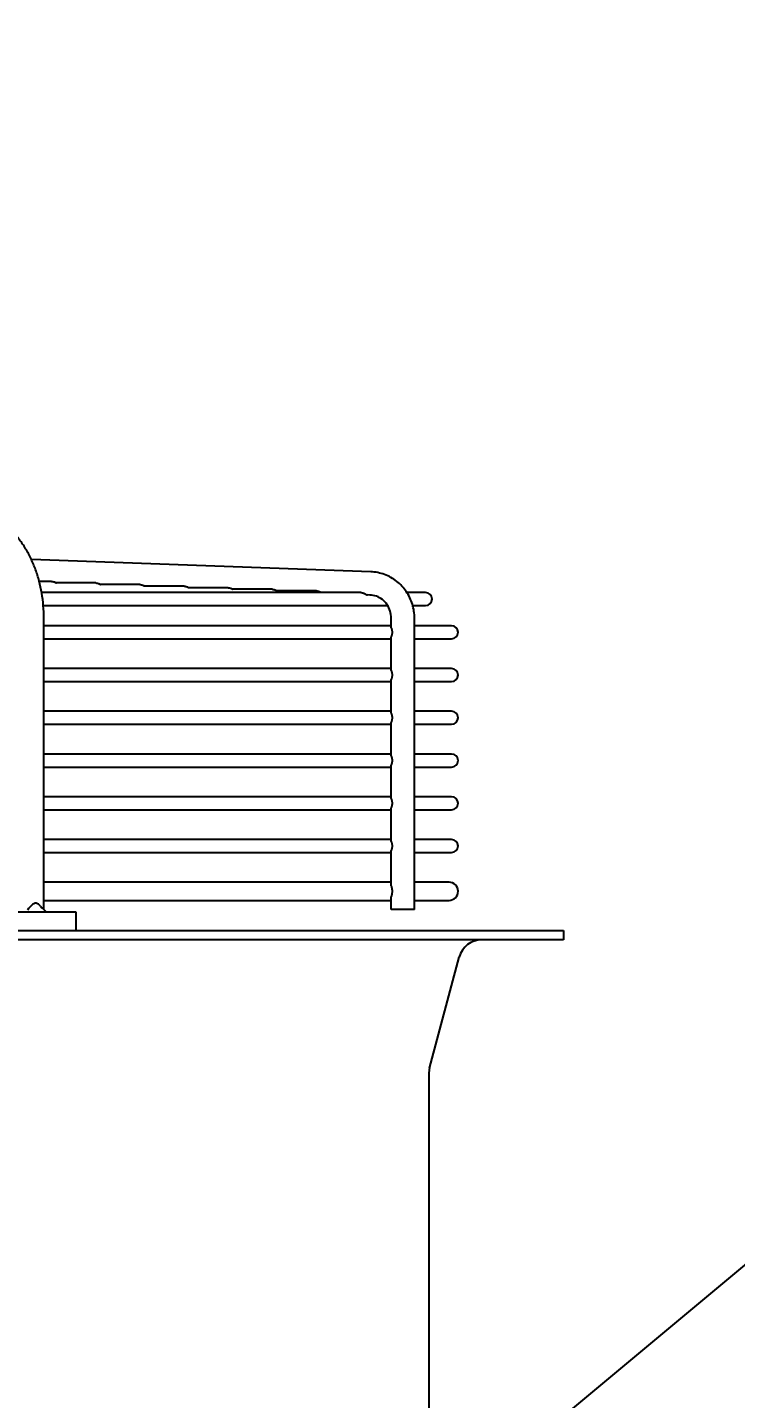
# Model space of a CAD drawing. Header units: millimetres. Extents: x 16200 to 32328, y 18593 to 29476.
# Drawn here: x 16297.88 to 16303.88, y 18980.17 to 18991.79 of the extents above; entities that cross this region are included whole.
import ezdxf

# ---------------------------------------------------------------- set-up
doc = ezdxf.new("R2010")
doc.units = ezdxf.units.MM
doc.header["$LTSCALE"] = 5
doc.layers.add('UNIT', color=6, linetype='Continuous')
doc.layers.add('WS-NO-CONTROL', color=3, linetype='Continuous')
doc.styles.add('SUBMITTAL', font='romans.shx', dxfattribs={"width": 0.75})
doc.dimstyles.new('SUBMITTAL', dxfattribs={"dimtxt": 0.09375, "dimasz": 0.09375, "dimexe": 0.03125, "dimexo": 0.0625, "dimgap": 0.0625, "dimtad": 0, "dimdec": 4, "dimzin": 4, "dimdsep": 46, "dimlunit": 4, "dimtxsty": 'SUBMITTAL', "dimcen": 0.09375, "dimclre": 6, "dimadec": 0, "dimazin": 0, "dimtfac": 1, "dimtdec": 0, "dimtofl": 0, "dimtmove": 0, "dimatfit": 3, "dimfxl": 0, "dimfrac": 2, "dimtolj": 1, "dimtzin": 4, "dimarcsym": 0})

# ---------------------------------------------------------------- blocks, each defined once
blk = doc.blocks.new('*D76')
at = {"layer": 'WS-NO-CONTROL', "color": 6, "lineweight": -2}
for p, q in [((16257.946, 18976.129), (16257.946, 19017.259)), ((16316.097, 18975.861), (16316.097, 19017.259))]:
    blk.add_line(p, q, dxfattribs=at)
at = {"layer": 'WS-NO-CONTROL', "color": 3, "lineweight": -2}
for p, q in [((16257.946, 19014.442), (16253.017, 19014.442)), ((16311.168, 19014.442), (16262.876, 19014.442))]:
    blk.add_line(p, q, dxfattribs=at)
at = {"layer": 'WS-NO-CONTROL', "color": 3}
for points in [[(16262.876, 19015.263), (16262.876, 19013.62), (16257.946, 19014.442)], [(16311.168, 19015.263), (16311.168, 19013.62), (16316.097, 19014.442)]]:
    blk.add_solid(points, dxfattribs=at)
at = {"layer": 'WS-NO-CONTROL', "color": 3, "insert": (16234.268, 19014.442), "char_height": 4.9294, "attachment_point": 5, "style": 'SUBMITTAL'}
blk.add_mtext('\\A1;4\'-10 1/8"', dxfattribs=at)

msp = doc.modelspace()

# ---------------------------------------------------------------- linework, layer by layer
at = {"layer": 'UNIT'}
for p, q in [((16300.7847, 18987.1791), (16297.9095, 18987.283)), ((16298.0797, 18987.0982), (16297.9754, 18987.0982)), ((16298.4539, 18987.0847), (16298.1205, 18987.0847)), ((16298.828, 18987.0712), (16298.4946, 18987.0712)), ((16299.2022, 18987.0577), (16298.8688, 18987.0577)), ((16299.5764, 18987.0442), (16299.243, 18987.0442)), ((16299.9506, 18987.0307), (16299.6172, 18987.0307)), ((16300.699, 18987.0037), (16297.9959, 18987.0037)), ((16300.3248, 18987.0172), (16299.9914, 18987.0172)), ((16300.7776, 18986.9824), (16300.7554, 18986.9832)), ((16301.2492, 18987.0037), (16301.0906, 18987.0037)), ((16298.0102, 18986.8935), (16300.9275, 18986.8935)), ((16298.0148, 18984.3163), (16298.0148, 18986.7856)), ((16300.958, 18986.7058), (16300.958, 18986.7856)), ((16301.1402, 18986.8935), (16301.2492, 18986.8935)), ((16301.1549, 18984.3163), (16301.1549, 18986.7856)), ((16300.958, 18986.7218), (16298.0148, 18986.7218)), ((16301.4696, 18986.7218), (16301.1549, 18986.7218)), ((16298.0148, 18986.6115), (16300.958, 18986.6115)), ((16300.958, 18986.3436), (16300.958, 18986.6275)), ((16301.1549, 18986.6115), (16301.4696, 18986.6115)), ((16300.958, 18986.3596), (16298.0148, 18986.3596)), ((16301.4696, 18986.3596), (16301.1549, 18986.3596)), ((16298.0148, 18986.2493), (16300.958, 18986.2493)), ((16300.958, 18985.9814), (16300.958, 18986.2653)), ((16301.1549, 18986.2493), (16301.4696, 18986.2493)), ((16300.958, 18985.9974), (16298.0148, 18985.9974)), ((16301.4696, 18985.9974), (16301.1549, 18985.9974)), ((16298.0148, 18985.8871), (16300.958, 18985.8871)), ((16300.958, 18985.6192), (16300.958, 18985.9031)), ((16301.1549, 18985.8871), (16301.4696, 18985.8871)), ((16300.958, 18985.6352), (16298.0148, 18985.6352)), ((16301.4696, 18985.6352), (16301.1549, 18985.6352)), ((16298.0148, 18985.5249), (16300.958, 18985.5249)), ((16300.958, 18985.257), (16300.958, 18985.5409)), ((16301.1549, 18985.5249), (16301.4696, 18985.5249)), ((16300.958, 18985.2729), (16298.0148, 18985.2729)), ((16298.0148, 18985.1627), (16300.958, 18985.1627)), ((16300.958, 18984.8948), (16300.958, 18985.1787)), ((16301.4696, 18985.2729), (16301.1549, 18985.2729)), ((16301.1549, 18985.1627), (16301.4696, 18985.1627)), ((16300.958, 18984.9107), (16298.0148, 18984.9107)), ((16300.958, 18984.5191), (16300.958, 18984.8165)), ((16301.4696, 18984.9107), (16301.1549, 18984.9107)), ((16298.0148, 18984.8005), (16300.958, 18984.8005)), ((16301.1549, 18984.8005), (16301.4696, 18984.8005)), ((16300.958, 18984.5485), (16298.0148, 18984.5485)), ((16301.448, 18984.5485), (16301.1549, 18984.5485)), ((16298.0148, 18984.395), (16300.958, 18984.395)), ((16300.958, 18984.3163), (16300.958, 18984.4245)), ((16301.1549, 18984.395), (16301.448, 18984.395)), ((16296.0575, 18984.2966), (16298.2846, 18984.2966)), ((16298.2846, 18984.2966), (16298.2846, 18984.1391)), ((16301.1549, 18984.3163), (16300.958, 18984.3163)), ((16268.6783, 18984.1391), (16302.4185, 18984.1391)), ((16302.4185, 18984.1391), (16302.4185, 18984.0604)), ((16302.4185, 18984.0604), (16268.6783, 18984.0604)), ((16301.2834, 18982.9726), (16301.5345, 18983.9142)), ((16301.2767, 18982.9219), (16301.2767, 18980.1809))]:
    msp.add_line(p, q, dxfattribs=at)
for centre, radius, start, end in [((16301.2492, 18986.9486), 0.0551, 270, 90), ((16301.4696, 18986.6666), 0.0551, 270, 90), ((16301.4696, 18986.3044), 0.0551, 270, 90), ((16301.4696, 18985.9422), 0.0551, 270, 90), ((16301.4696, 18985.58), 0.0551, 270, 90), ((16301.4696, 18985.2178), 0.0551, 270, 90), ((16301.4696, 18984.8556), 0.0551, 270, 90), ((16301.448, 18984.4718), 0.0768, 270, 90), ((16301.7247, 18983.8635), 0.1969, 90, 165.06858), ((16301.4736, 18982.9219), 0.1969, 165.06858, 180), ((16305.2137, 18980.1809), 3.937, 180, 207.50184)]:
    msp.add_arc(centre, radius, start, end, dxfattribs=at)
for points, knots in [([(16298.0148, 18986.7856), (16298.0148, 18986.8212), (16298.0133, 18986.8571), (16298.0103, 18986.8925), (16298.0073, 18986.9279), (16298.0029, 18986.9629), (16297.997, 18986.9976), (16297.9911, 18987.0322), (16297.9837, 18987.0666), (16297.9749, 18987.1001), (16297.9662, 18987.1335), (16297.9561, 18987.166), (16297.9446, 18987.1978), (16297.9331, 18987.2295), (16297.9202, 18987.2605), (16297.9062, 18987.2901), (16297.8921, 18987.3198), (16297.8769, 18987.348), (16297.8605, 18987.3751), (16297.8441, 18987.4022), (16297.8264, 18987.428), (16297.8078, 18987.4522), (16297.7893, 18987.4763), (16297.7698, 18987.4988), (16297.7494, 18987.5196), (16297.7289, 18987.5405), (16297.7075, 18987.5598), (16297.6854, 18987.5771), (16297.6634, 18987.5944), (16297.6408, 18987.6098), (16297.6174, 18987.6234), (16297.5941, 18987.6369), (16297.5701, 18987.6485), (16297.5458, 18987.6581), (16297.5215, 18987.6676), (16297.4969, 18987.6751), (16297.472, 18987.6805), (16297.4471, 18987.686), (16297.4217, 18987.6894), (16297.3966, 18987.6906)], [0, 0, 0, 0, 0.076921, 0.076921, 0.076921, 0.1538421, 0.1538421, 0.1538421, 0.2307631, 0.2307631, 0.2307631, 0.3076842, 0.3076842, 0.3076842, 0.3846052, 0.3846052, 0.3846052, 0.4615263, 0.4615263, 0.4615263, 0.5384473, 0.5384473, 0.5384473, 0.6153684, 0.6153684, 0.6153684, 0.6922894, 0.6922894, 0.6922894, 0.7692105, 0.7692105, 0.7692105, 0.8461315, 0.8461315, 0.8461315, 0.9230526, 0.9230526, 0.9230526, 1, 1, 1, 1]), ([(16301.1549, 18986.7856), (16301.1549, 18986.8256), (16301.1489, 18986.8656), (16301.1255, 18986.9419), (16301.1081, 18986.9783), (16301.0632, 18987.0442), (16301.0357, 18987.0737), (16300.9732, 18987.1228), (16300.9382, 18987.1424), (16300.8637, 18987.1699), (16300.8243, 18987.1777), (16300.7847, 18987.1791)], [1.5707963, 1.5707963, 1.5707963, 1.5707963, 1.8779743, 1.8779743, 2.1851522, 2.1851522, 2.4923302, 2.4923302, 2.7995081, 2.7995081, 3.1066861, 3.1066861, 3.1066861, 3.1066861]), ([(16298.0797, 18987.0982), (16298.0798, 18987.0982), (16298.0799, 18987.0982), (16298.0801, 18987.0982), (16298.081, 18987.0982), (16298.082, 18987.0981), (16298.083, 18987.0981), (16298.0839, 18987.098), (16298.0849, 18987.0979), (16298.0859, 18987.0978), (16298.0869, 18987.0977), (16298.0879, 18987.0975), (16298.0889, 18987.0974), (16298.0899, 18987.0972), (16298.0909, 18987.097), (16298.0919, 18987.0968), (16298.0929, 18987.0966), (16298.0939, 18987.0963), (16298.0949, 18987.096), (16298.0959, 18987.0958), (16298.0969, 18987.0955), (16298.0979, 18987.0952), (16298.0989, 18987.0948), (16298.0999, 18987.0945), (16298.1009, 18987.0941), (16298.1019, 18987.0938), (16298.1029, 18987.0934), (16298.1039, 18987.093), (16298.1049, 18987.0926), (16298.1059, 18987.0922), (16298.1069, 18987.0917), (16298.1079, 18987.0913), (16298.1089, 18987.0908), (16298.1098, 18987.0904), (16298.1108, 18987.0899), (16298.1118, 18987.0894), (16298.1127, 18987.0889), (16298.1137, 18987.0884), (16298.1146, 18987.0879), (16298.1156, 18987.0874), (16298.1165, 18987.0869), (16298.1174, 18987.0864), (16298.1184, 18987.0859), (16298.1191, 18987.0855), (16298.1198, 18987.0851), (16298.1205, 18987.0847)], [0.48439597, 0.48439597, 0.48439597, 0.48439597, 0.48780488, 0.48780488, 0.48780488, 0.51219512, 0.51219512, 0.51219512, 0.53658537, 0.53658537, 0.53658537, 0.56097561, 0.56097561, 0.56097561, 0.58536585, 0.58536585, 0.58536585, 0.6097561, 0.6097561, 0.6097561, 0.63414634, 0.63414634, 0.63414634, 0.65853659, 0.65853659, 0.65853659, 0.68292683, 0.68292683, 0.68292683, 0.70731707, 0.70731707, 0.70731707, 0.73170732, 0.73170732, 0.73170732, 0.75609756, 0.75609756, 0.75609756, 0.7804878, 0.7804878, 0.7804878, 0.80487805, 0.80487805, 0.80487805, 0.82380204, 0.82380204, 0.82380204, 0.82380204]), ([(16298.4539, 18987.0847), (16298.454, 18987.0847), (16298.4541, 18987.0847), (16298.4543, 18987.0847), (16298.4552, 18987.0847), (16298.4562, 18987.0846), (16298.4572, 18987.0846), (16298.4581, 18987.0845), (16298.4591, 18987.0844), (16298.4601, 18987.0843), (16298.4611, 18987.0842), (16298.4621, 18987.084), (16298.4631, 18987.0839), (16298.4641, 18987.0837), (16298.4651, 18987.0835), (16298.4661, 18987.0833), (16298.4671, 18987.0831), (16298.4681, 18987.0828), (16298.4691, 18987.0825), (16298.4701, 18987.0823), (16298.4711, 18987.082), (16298.4721, 18987.0817), (16298.4731, 18987.0813), (16298.4741, 18987.081), (16298.4751, 18987.0806), (16298.4762, 18987.0803), (16298.4771, 18987.0799), (16298.4781, 18987.0795), (16298.4791, 18987.0791), (16298.4801, 18987.0787), (16298.4811, 18987.0782), (16298.4821, 18987.0778), (16298.4831, 18987.0773), (16298.484, 18987.0768), (16298.485, 18987.0764), (16298.486, 18987.0759), (16298.4869, 18987.0754), (16298.4879, 18987.0749), (16298.4889, 18987.0744), (16298.4898, 18987.0739), (16298.4907, 18987.0734), (16298.4917, 18987.0729), (16298.4926, 18987.0724), (16298.4933, 18987.072), (16298.494, 18987.0716), (16298.4946, 18987.0712)], [0.48440995, 0.48440995, 0.48440995, 0.48440995, 0.48780488, 0.48780488, 0.48780488, 0.51219512, 0.51219512, 0.51219512, 0.53658537, 0.53658537, 0.53658537, 0.56097561, 0.56097561, 0.56097561, 0.58536585, 0.58536585, 0.58536585, 0.6097561, 0.6097561, 0.6097561, 0.63414634, 0.63414634, 0.63414634, 0.65853659, 0.65853659, 0.65853659, 0.68292683, 0.68292683, 0.68292683, 0.70731707, 0.70731707, 0.70731707, 0.73170732, 0.73170732, 0.73170732, 0.75609756, 0.75609756, 0.75609756, 0.7804878, 0.7804878, 0.7804878, 0.80487805, 0.80487805, 0.80487805, 0.82345363, 0.82345363, 0.82345363, 0.82345363]), ([(16298.828, 18987.0712), (16298.8282, 18987.0712), (16298.8283, 18987.0712), (16298.8284, 18987.0712), (16298.8294, 18987.0712), (16298.8304, 18987.0711), (16298.8313, 18987.0711), (16298.8323, 18987.071), (16298.8333, 18987.0709), (16298.8343, 18987.0708), (16298.8353, 18987.0707), (16298.8363, 18987.0706), (16298.8373, 18987.0704), (16298.8383, 18987.0702), (16298.8393, 18987.07), (16298.8403, 18987.0698), (16298.8413, 18987.0696), (16298.8423, 18987.0693), (16298.8433, 18987.069), (16298.8443, 18987.0688), (16298.8453, 18987.0685), (16298.8463, 18987.0682), (16298.8473, 18987.0678), (16298.8484, 18987.0675), (16298.8494, 18987.0671), (16298.8504, 18987.0668), (16298.8514, 18987.0664), (16298.8524, 18987.066), (16298.8533, 18987.0656), (16298.8543, 18987.0652), (16298.8553, 18987.0647), (16298.8563, 18987.0643), (16298.8573, 18987.0638), (16298.8583, 18987.0633), (16298.8592, 18987.0629), (16298.8602, 18987.0624), (16298.8612, 18987.0619), (16298.8621, 18987.0614), (16298.8631, 18987.0609), (16298.864, 18987.0604), (16298.8649, 18987.0599), (16298.8659, 18987.0594), (16298.8668, 18987.0588), (16298.8675, 18987.0585), (16298.8681, 18987.0581), (16298.8688, 18987.0577)], [0.48442393, 0.48442393, 0.48442393, 0.48442393, 0.48780488, 0.48780488, 0.48780488, 0.51219512, 0.51219512, 0.51219512, 0.53658537, 0.53658537, 0.53658537, 0.56097561, 0.56097561, 0.56097561, 0.58536585, 0.58536585, 0.58536585, 0.6097561, 0.6097561, 0.6097561, 0.63414634, 0.63414634, 0.63414634, 0.65853659, 0.65853659, 0.65853659, 0.68292683, 0.68292683, 0.68292683, 0.70731707, 0.70731707, 0.70731707, 0.73170732, 0.73170732, 0.73170732, 0.75609756, 0.75609756, 0.75609756, 0.7804878, 0.7804878, 0.7804878, 0.80487805, 0.80487805, 0.80487805, 0.82310602, 0.82310602, 0.82310602, 0.82310602]), ([(16299.2022, 18987.0577), (16299.2024, 18987.0577), (16299.2025, 18987.0577), (16299.2026, 18987.0577), (16299.2036, 18987.0577), (16299.2046, 18987.0576), (16299.2055, 18987.0576), (16299.2065, 18987.0575), (16299.2075, 18987.0574), (16299.2085, 18987.0573), (16299.2095, 18987.0572), (16299.2105, 18987.0571), (16299.2115, 18987.0569), (16299.2125, 18987.0567), (16299.2135, 18987.0565), (16299.2145, 18987.0563), (16299.2155, 18987.0561), (16299.2165, 18987.0558), (16299.2175, 18987.0556), (16299.2185, 18987.0553), (16299.2195, 18987.055), (16299.2205, 18987.0547), (16299.2216, 18987.0543), (16299.2226, 18987.054), (16299.2236, 18987.0536), (16299.2246, 18987.0533), (16299.2256, 18987.0529), (16299.2266, 18987.0525), (16299.2276, 18987.0521), (16299.2286, 18987.0516), (16299.2295, 18987.0512), (16299.2305, 18987.0508), (16299.2315, 18987.0503), (16299.2325, 18987.0498), (16299.2334, 18987.0494), (16299.2344, 18987.0489), (16299.2354, 18987.0484), (16299.2363, 18987.0479), (16299.2373, 18987.0474), (16299.2382, 18987.0469), (16299.2392, 18987.0464), (16299.2401, 18987.0458), (16299.241, 18987.0453), (16299.2417, 18987.0449), (16299.2423, 18987.0446), (16299.243, 18987.0442)], [0.48443789, 0.48443789, 0.48443789, 0.48443789, 0.48780488, 0.48780488, 0.48780488, 0.51219512, 0.51219512, 0.51219512, 0.53658537, 0.53658537, 0.53658537, 0.56097561, 0.56097561, 0.56097561, 0.58536585, 0.58536585, 0.58536585, 0.6097561, 0.6097561, 0.6097561, 0.63414634, 0.63414634, 0.63414634, 0.65853659, 0.65853659, 0.65853659, 0.68292683, 0.68292683, 0.68292683, 0.70731707, 0.70731707, 0.70731707, 0.73170732, 0.73170732, 0.73170732, 0.75609756, 0.75609756, 0.75609756, 0.7804878, 0.7804878, 0.7804878, 0.80487805, 0.80487805, 0.80487805, 0.82275922, 0.82275922, 0.82275922, 0.82275922]), ([(16299.5764, 18987.0442), (16299.5766, 18987.0442), (16299.5767, 18987.0442), (16299.5768, 18987.0442), (16299.5778, 18987.0442), (16299.5788, 18987.0442), (16299.5797, 18987.0441), (16299.5807, 18987.044), (16299.5817, 18987.0439), (16299.5827, 18987.0438), (16299.5837, 18987.0437), (16299.5847, 18987.0436), (16299.5857, 18987.0434), (16299.5867, 18987.0432), (16299.5877, 18987.043), (16299.5887, 18987.0428), (16299.5897, 18987.0426), (16299.5907, 18987.0423), (16299.5917, 18987.0421), (16299.5927, 18987.0418), (16299.5937, 18987.0415), (16299.5948, 18987.0412), (16299.5958, 18987.0408), (16299.5968, 18987.0405), (16299.5978, 18987.0401), (16299.5988, 18987.0398), (16299.5998, 18987.0394), (16299.6008, 18987.039), (16299.6018, 18987.0386), (16299.6028, 18987.0381), (16299.6037, 18987.0377), (16299.6047, 18987.0373), (16299.6057, 18987.0368), (16299.6067, 18987.0363), (16299.6077, 18987.0359), (16299.6086, 18987.0354), (16299.6096, 18987.0349), (16299.6105, 18987.0344), (16299.6115, 18987.0339), (16299.6124, 18987.0334), (16299.6134, 18987.0328), (16299.6143, 18987.0323), (16299.6152, 18987.0318), (16299.6159, 18987.0314), (16299.6165, 18987.0311), (16299.6172, 18987.0307)], [0.48445184, 0.48445184, 0.48445184, 0.48445184, 0.48780488, 0.48780488, 0.48780488, 0.51219512, 0.51219512, 0.51219512, 0.53658537, 0.53658537, 0.53658537, 0.56097561, 0.56097561, 0.56097561, 0.58536585, 0.58536585, 0.58536585, 0.6097561, 0.6097561, 0.6097561, 0.63414634, 0.63414634, 0.63414634, 0.65853659, 0.65853659, 0.65853659, 0.68292683, 0.68292683, 0.68292683, 0.70731707, 0.70731707, 0.70731707, 0.73170732, 0.73170732, 0.73170732, 0.75609756, 0.75609756, 0.75609756, 0.7804878, 0.7804878, 0.7804878, 0.80487805, 0.80487805, 0.80487805, 0.82241329, 0.82241329, 0.82241329, 0.82241329]), ([(16299.9506, 18987.0307), (16299.9508, 18987.0307), (16299.9509, 18987.0307), (16299.951, 18987.0307), (16299.952, 18987.0307), (16299.953, 18987.0307), (16299.9539, 18987.0306), (16299.9549, 18987.0305), (16299.9559, 18987.0304), (16299.9569, 18987.0303), (16299.9579, 18987.0302), (16299.9589, 18987.0301), (16299.9599, 18987.0299), (16299.9609, 18987.0297), (16299.9619, 18987.0295), (16299.9629, 18987.0293), (16299.9639, 18987.0291), (16299.9649, 18987.0288), (16299.9659, 18987.0286), (16299.9669, 18987.0283), (16299.968, 18987.028), (16299.969, 18987.0277), (16299.97, 18987.0273), (16299.971, 18987.027), (16299.972, 18987.0266), (16299.973, 18987.0263), (16299.974, 18987.0259), (16299.975, 18987.0255), (16299.976, 18987.0251), (16299.977, 18987.0246), (16299.978, 18987.0242), (16299.9789, 18987.0237), (16299.9799, 18987.0233), (16299.9809, 18987.0228), (16299.9819, 18987.0223), (16299.9828, 18987.0219), (16299.9838, 18987.0214), (16299.9848, 18987.0209), (16299.9857, 18987.0204), (16299.9867, 18987.0198), (16299.9876, 18987.0193), (16299.9885, 18987.0188), (16299.9894, 18987.0183), (16299.9901, 18987.0179), (16299.9907, 18987.0176), (16299.9914, 18987.0172)], [0.48446578, 0.48446578, 0.48446578, 0.48446578, 0.48780488, 0.48780488, 0.48780488, 0.51219512, 0.51219512, 0.51219512, 0.53658537, 0.53658537, 0.53658537, 0.56097561, 0.56097561, 0.56097561, 0.58536585, 0.58536585, 0.58536585, 0.6097561, 0.6097561, 0.6097561, 0.63414634, 0.63414634, 0.63414634, 0.65853659, 0.65853659, 0.65853659, 0.68292683, 0.68292683, 0.68292683, 0.70731707, 0.70731707, 0.70731707, 0.73170732, 0.73170732, 0.73170732, 0.75609756, 0.75609756, 0.75609756, 0.7804878, 0.7804878, 0.7804878, 0.80487805, 0.80487805, 0.80487805, 0.82206823, 0.82206823, 0.82206823, 0.82206823]), ([(16300.3248, 18987.0172), (16300.3249, 18987.0172), (16300.3251, 18987.0172), (16300.3252, 18987.0172), (16300.3262, 18987.0172), (16300.3271, 18987.0172), (16300.3281, 18987.0171), (16300.3291, 18987.017), (16300.3301, 18987.0169), (16300.3311, 18987.0168), (16300.3321, 18987.0167), (16300.3331, 18987.0166), (16300.3341, 18987.0164), (16300.3351, 18987.0162), (16300.3361, 18987.016), (16300.3371, 18987.0158), (16300.3381, 18987.0156), (16300.3391, 18987.0153), (16300.3401, 18987.0151), (16300.3411, 18987.0148), (16300.3422, 18987.0145), (16300.3432, 18987.0142), (16300.3442, 18987.0138), (16300.3452, 18987.0135), (16300.3462, 18987.0131), (16300.3472, 18987.0128), (16300.3482, 18987.0124), (16300.3492, 18987.012), (16300.3502, 18987.0116), (16300.3512, 18987.0111), (16300.3522, 18987.0107), (16300.3532, 18987.0102), (16300.3541, 18987.0098), (16300.3551, 18987.0093), (16300.3561, 18987.0088), (16300.3571, 18987.0083), (16300.358, 18987.0078), (16300.359, 18987.0073), (16300.3599, 18987.0068), (16300.3609, 18987.0063), (16300.3618, 18987.0058), (16300.3627, 18987.0053), (16300.3637, 18987.0048), (16300.3643, 18987.0044), (16300.3649, 18987.0041), (16300.3655, 18987.0037)], [0.48447969, 0.48447969, 0.48447969, 0.48447969, 0.48780488, 0.48780488, 0.48780488, 0.51219512, 0.51219512, 0.51219512, 0.53658537, 0.53658537, 0.53658537, 0.56097561, 0.56097561, 0.56097561, 0.58536585, 0.58536585, 0.58536585, 0.6097561, 0.6097561, 0.6097561, 0.63414634, 0.63414634, 0.63414634, 0.65853659, 0.65853659, 0.65853659, 0.68292683, 0.68292683, 0.68292683, 0.70731707, 0.70731707, 0.70731707, 0.73170732, 0.73170732, 0.73170732, 0.75609756, 0.75609756, 0.75609756, 0.7804878, 0.7804878, 0.7804878, 0.80487805, 0.80487805, 0.80487805, 0.82172407, 0.82172407, 0.82172407, 0.82172407]), ([(16300.699, 18987.0037), (16300.6991, 18987.0037), (16300.6993, 18987.0037), (16300.6994, 18987.0037), (16300.7004, 18987.0037), (16300.7013, 18987.0037), (16300.7023, 18987.0036), (16300.7033, 18987.0035), (16300.7043, 18987.0034), (16300.7053, 18987.0033), (16300.7063, 18987.0032), (16300.7073, 18987.0031), (16300.7083, 18987.0029), (16300.7093, 18987.0027), (16300.7103, 18987.0025), (16300.7113, 18987.0023), (16300.7123, 18987.0021), (16300.7133, 18987.0018), (16300.7143, 18987.0016), (16300.7154, 18987.0013), (16300.7164, 18987.001), (16300.7174, 18987.0007), (16300.7184, 18987.0003), (16300.7194, 18987), (16300.7204, 18986.9996), (16300.7214, 18986.9993), (16300.7224, 18986.9989), (16300.7234, 18986.9985), (16300.7244, 18986.9981), (16300.7254, 18986.9976), (16300.7264, 18986.9972), (16300.7274, 18986.9967), (16300.7284, 18986.9963), (16300.7293, 18986.9958), (16300.7303, 18986.9953), (16300.7313, 18986.9948), (16300.7322, 18986.9943), (16300.7332, 18986.9938), (16300.7341, 18986.9933), (16300.7351, 18986.9928), (16300.736, 18986.9923), (16300.737, 18986.9918), (16300.7379, 18986.9913), (16300.7388, 18986.9907), (16300.7397, 18986.9902), (16300.7406, 18986.9897), (16300.7415, 18986.9892), (16300.7423, 18986.9887), (16300.7432, 18986.9882), (16300.7441, 18986.9877), (16300.7449, 18986.9873), (16300.7457, 18986.9868), (16300.7465, 18986.9864), (16300.7473, 18986.986), (16300.7481, 18986.9856), (16300.7488, 18986.9852), (16300.7496, 18986.9849), (16300.7503, 18986.9846), (16300.751, 18986.9843), (16300.7516, 18986.984), (16300.7523, 18986.9838), (16300.7529, 18986.9836), (16300.7535, 18986.9834), (16300.7541, 18986.9833), (16300.7543, 18986.9833), (16300.7546, 18986.9832), (16300.7549, 18986.9832), (16300.7551, 18986.9832), (16300.7552, 18986.9832), (16300.7554, 18986.9832)], [0.48449418, 0.48449418, 0.48449418, 0.48449418, 0.48780488, 0.48780488, 0.48780488, 0.51219512, 0.51219512, 0.51219512, 0.53658537, 0.53658537, 0.53658537, 0.56097561, 0.56097561, 0.56097561, 0.58536585, 0.58536585, 0.58536585, 0.6097561, 0.6097561, 0.6097561, 0.63414634, 0.63414634, 0.63414634, 0.65853659, 0.65853659, 0.65853659, 0.68292683, 0.68292683, 0.68292683, 0.70731707, 0.70731707, 0.70731707, 0.73170732, 0.73170732, 0.73170732, 0.75609756, 0.75609756, 0.75609756, 0.7804878, 0.7804878, 0.7804878, 0.80487805, 0.80487805, 0.80487805, 0.82926829, 0.82926829, 0.82926829, 0.85365854, 0.85365854, 0.85365854, 0.87804878, 0.87804878, 0.87804878, 0.90243902, 0.90243902, 0.90243902, 0.92682927, 0.92682927, 0.92682927, 0.95121951, 0.95121951, 0.95121951, 0.97560976, 0.97560976, 0.97560976, 0.98780488, 0.98780488, 0.98780488, 0.99598671, 0.99598671, 0.99598671, 0.99598671]), ([(16300.958, 18986.7856), (16300.958, 18986.8061), (16300.9549, 18986.8266), (16300.943, 18986.8655), (16300.9342, 18986.8839), (16300.9117, 18986.9169), (16300.8981, 18986.9314), (16300.8676, 18986.9554), (16300.8506, 18986.9649), (16300.815, 18986.978), (16300.7964, 18986.9817), (16300.7776, 18986.9824)], [1.5707963, 1.5707963, 1.5707963, 1.5707963, 1.8779743, 1.8779743, 2.1851522, 2.1851522, 2.4923302, 2.4923302, 2.7995081, 2.7995081, 3.1066861, 3.1066861, 3.1066861, 3.1066861]), ([(16300.958, 18986.7058), (16300.958, 18986.7057), (16300.958, 18986.7053), (16300.9581, 18986.7043), (16300.9584, 18986.7027), (16300.9589, 18986.7009), (16300.9595, 18986.6989), (16300.9601, 18986.6968), (16300.9608, 18986.6945), (16300.9615, 18986.6921), (16300.9621, 18986.6895), (16300.9627, 18986.6869), (16300.9633, 18986.6842), (16300.9638, 18986.6814), (16300.9642, 18986.6785), (16300.9646, 18986.6756), (16300.9648, 18986.6726), (16300.965, 18986.6697), (16300.965, 18986.6677), (16300.965, 18986.6666)], [0.23243635, 0.23243635, 0.23243635, 0.23243635, 0.23809524, 0.28571429, 0.33333333, 0.38095238, 0.42857143, 0.47619048, 0.52380952, 0.57142857, 0.61904762, 0.66666667, 0.71428571, 0.76190476, 0.80952381, 0.85714286, 0.9047619, 0.95238095, 1, 1, 1, 1]), ([(16300.965, 18986.6666), (16300.965, 18986.6656), (16300.965, 18986.6636), (16300.9648, 18986.6607), (16300.9646, 18986.6577), (16300.9642, 18986.6548), (16300.9638, 18986.6519), (16300.9633, 18986.6491), (16300.9627, 18986.6464), (16300.9621, 18986.6438), (16300.9615, 18986.6412), (16300.9608, 18986.6388), (16300.9601, 18986.6365), (16300.9595, 18986.6344), (16300.9589, 18986.6324), (16300.9584, 18986.6306), (16300.9581, 18986.629), (16300.958, 18986.628), (16300.958, 18986.6276), (16300.958, 18986.6275)], [0, 0, 0, 0, 0.04761905, 0.0952381, 0.14285714, 0.19047619, 0.23809524, 0.28571429, 0.33333333, 0.38095238, 0.42857143, 0.47619048, 0.52380952, 0.57142857, 0.61904762, 0.66666667, 0.71428571, 0.76190476, 0.76755485, 0.76755485, 0.76755485, 0.76755485]), ([(16300.958, 18986.3436), (16300.958, 18986.3435), (16300.958, 18986.3431), (16300.9581, 18986.3421), (16300.9584, 18986.3405), (16300.9589, 18986.3387), (16300.9595, 18986.3367), (16300.9601, 18986.3346), (16300.9608, 18986.3323), (16300.9615, 18986.3299), (16300.9621, 18986.3273), (16300.9627, 18986.3247), (16300.9633, 18986.322), (16300.9638, 18986.3192), (16300.9642, 18986.3163), (16300.9646, 18986.3134), (16300.9648, 18986.3104), (16300.965, 18986.3074), (16300.965, 18986.3054), (16300.965, 18986.3044)], [0.23243635, 0.23243635, 0.23243635, 0.23243635, 0.23809524, 0.28571429, 0.33333333, 0.38095238, 0.42857143, 0.47619048, 0.52380952, 0.57142857, 0.61904762, 0.66666667, 0.71428571, 0.76190476, 0.80952381, 0.85714286, 0.9047619, 0.95238095, 1, 1, 1, 1]), ([(16300.965, 18986.3044), (16300.965, 18986.3034), (16300.965, 18986.3014), (16300.9648, 18986.2985), (16300.9646, 18986.2955), (16300.9642, 18986.2926), (16300.9638, 18986.2897), (16300.9633, 18986.2869), (16300.9627, 18986.2842), (16300.9621, 18986.2816), (16300.9615, 18986.279), (16300.9608, 18986.2766), (16300.9601, 18986.2743), (16300.9595, 18986.2722), (16300.9589, 18986.2702), (16300.9584, 18986.2684), (16300.9581, 18986.2668), (16300.958, 18986.2658), (16300.958, 18986.2654), (16300.958, 18986.2653)], [0, 0, 0, 0, 0.04761905, 0.0952381, 0.14285714, 0.19047619, 0.23809524, 0.28571429, 0.33333333, 0.38095238, 0.42857143, 0.47619048, 0.52380952, 0.57142857, 0.61904762, 0.66666667, 0.71428571, 0.76190476, 0.76755485, 0.76755485, 0.76755485, 0.76755485]), ([(16300.958, 18985.9814), (16300.958, 18985.9813), (16300.958, 18985.9809), (16300.9581, 18985.9799), (16300.9584, 18985.9783), (16300.9589, 18985.9765), (16300.9595, 18985.9745), (16300.9601, 18985.9724), (16300.9608, 18985.9701), (16300.9615, 18985.9677), (16300.9621, 18985.9651), (16300.9627, 18985.9625), (16300.9633, 18985.9598), (16300.9638, 18985.957), (16300.9642, 18985.9541), (16300.9646, 18985.9512), (16300.9648, 18985.9482), (16300.965, 18985.9452), (16300.965, 18985.9432), (16300.965, 18985.9422)], [0.23243635, 0.23243635, 0.23243635, 0.23243635, 0.23809524, 0.28571429, 0.33333333, 0.38095238, 0.42857143, 0.47619048, 0.52380952, 0.57142857, 0.61904762, 0.66666667, 0.71428571, 0.76190476, 0.80952381, 0.85714286, 0.9047619, 0.95238095, 1, 1, 1, 1]), ([(16300.965, 18985.9422), (16300.965, 18985.9412), (16300.965, 18985.9392), (16300.9648, 18985.9362), (16300.9646, 18985.9333), (16300.9642, 18985.9304), (16300.9638, 18985.9275), (16300.9633, 18985.9247), (16300.9627, 18985.922), (16300.9621, 18985.9193), (16300.9615, 18985.9168), (16300.9608, 18985.9144), (16300.9601, 18985.9121), (16300.9595, 18985.91), (16300.9589, 18985.908), (16300.9584, 18985.9062), (16300.9581, 18985.9046), (16300.958, 18985.9036), (16300.958, 18985.9031), (16300.958, 18985.9031)], [0, 0, 0, 0, 0.04761905, 0.0952381, 0.14285714, 0.19047619, 0.23809524, 0.28571429, 0.33333333, 0.38095238, 0.42857143, 0.47619048, 0.52380952, 0.57142857, 0.61904762, 0.66666667, 0.71428571, 0.76190476, 0.76755485, 0.76755485, 0.76755485, 0.76755485]), ([(16300.958, 18985.6192), (16300.958, 18985.6191), (16300.958, 18985.6187), (16300.9581, 18985.6177), (16300.9584, 18985.6161), (16300.9589, 18985.6143), (16300.9595, 18985.6123), (16300.9601, 18985.6102), (16300.9608, 18985.6079), (16300.9615, 18985.6055), (16300.9621, 18985.6029), (16300.9627, 18985.6003), (16300.9633, 18985.5976), (16300.9638, 18985.5948), (16300.9642, 18985.5919), (16300.9646, 18985.589), (16300.9648, 18985.586), (16300.965, 18985.583), (16300.965, 18985.581), (16300.965, 18985.58)], [0.23243635, 0.23243635, 0.23243635, 0.23243635, 0.23809524, 0.28571429, 0.33333333, 0.38095238, 0.42857143, 0.47619048, 0.52380952, 0.57142857, 0.61904762, 0.66666667, 0.71428571, 0.76190476, 0.80952381, 0.85714286, 0.9047619, 0.95238095, 1, 1, 1, 1]), ([(16300.965, 18985.58), (16300.965, 18985.579), (16300.965, 18985.577), (16300.9648, 18985.574), (16300.9646, 18985.5711), (16300.9642, 18985.5682), (16300.9638, 18985.5653), (16300.9633, 18985.5625), (16300.9627, 18985.5598), (16300.9621, 18985.5571), (16300.9615, 18985.5546), (16300.9608, 18985.5522), (16300.9601, 18985.5499), (16300.9595, 18985.5478), (16300.9589, 18985.5458), (16300.9584, 18985.544), (16300.9581, 18985.5424), (16300.958, 18985.5414), (16300.958, 18985.5409), (16300.958, 18985.5409)], [0, 0, 0, 0, 0.04761905, 0.0952381, 0.14285714, 0.19047619, 0.23809524, 0.28571429, 0.33333333, 0.38095238, 0.42857143, 0.47619048, 0.52380952, 0.57142857, 0.61904762, 0.66666667, 0.71428571, 0.76190476, 0.76755485, 0.76755485, 0.76755485, 0.76755485]), ([(16300.958, 18985.257), (16300.958, 18985.2569), (16300.958, 18985.2565), (16300.9581, 18985.2555), (16300.9584, 18985.2539), (16300.9589, 18985.2521), (16300.9595, 18985.2501), (16300.9601, 18985.2479), (16300.9608, 18985.2457), (16300.9615, 18985.2433), (16300.9621, 18985.2407), (16300.9627, 18985.2381), (16300.9633, 18985.2354), (16300.9638, 18985.2326), (16300.9642, 18985.2297), (16300.9646, 18985.2268), (16300.9648, 18985.2238), (16300.965, 18985.2208), (16300.965, 18985.2188), (16300.965, 18985.2178)], [0.23243635, 0.23243635, 0.23243635, 0.23243635, 0.23809524, 0.28571429, 0.33333333, 0.38095238, 0.42857143, 0.47619048, 0.52380952, 0.57142857, 0.61904762, 0.66666667, 0.71428571, 0.76190476, 0.80952381, 0.85714286, 0.9047619, 0.95238095, 1, 1, 1, 1]), ([(16300.965, 18985.2178), (16300.965, 18985.2168), (16300.965, 18985.2148), (16300.9648, 18985.2118), (16300.9646, 18985.2089), (16300.9642, 18985.206), (16300.9638, 18985.2031), (16300.9633, 18985.2003), (16300.9627, 18985.1976), (16300.9621, 18985.1949), (16300.9615, 18985.1924), (16300.9608, 18985.19), (16300.9601, 18985.1877), (16300.9595, 18985.1856), (16300.9589, 18985.1836), (16300.9584, 18985.1818), (16300.9581, 18985.1802), (16300.958, 18985.1792), (16300.958, 18985.1787), (16300.958, 18985.1787)], [0, 0, 0, 0, 0.04761905, 0.0952381, 0.14285714, 0.19047619, 0.23809524, 0.28571429, 0.33333333, 0.38095238, 0.42857143, 0.47619048, 0.52380952, 0.57142857, 0.61904762, 0.66666667, 0.71428571, 0.76190476, 0.76755485, 0.76755485, 0.76755485, 0.76755485]), ([(16300.958, 18984.8948), (16300.958, 18984.8947), (16300.958, 18984.8942), (16300.9581, 18984.8933), (16300.9584, 18984.8917), (16300.9589, 18984.8899), (16300.9595, 18984.8879), (16300.9601, 18984.8857), (16300.9608, 18984.8835), (16300.9615, 18984.881), (16300.9621, 18984.8785), (16300.9627, 18984.8759), (16300.9633, 18984.8732), (16300.9638, 18984.8704), (16300.9642, 18984.8675), (16300.9646, 18984.8646), (16300.9648, 18984.8616), (16300.965, 18984.8586), (16300.965, 18984.8566), (16300.965, 18984.8556)], [0.23243635, 0.23243635, 0.23243635, 0.23243635, 0.23809524, 0.28571429, 0.33333333, 0.38095238, 0.42857143, 0.47619048, 0.52380952, 0.57142857, 0.61904762, 0.66666667, 0.71428571, 0.76190476, 0.80952381, 0.85714286, 0.9047619, 0.95238095, 1, 1, 1, 1]), ([(16300.965, 18984.8556), (16300.965, 18984.8546), (16300.965, 18984.8526), (16300.9648, 18984.8496), (16300.9646, 18984.8467), (16300.9642, 18984.8438), (16300.9638, 18984.8409), (16300.9633, 18984.8381), (16300.9627, 18984.8354), (16300.9621, 18984.8327), (16300.9615, 18984.8302), (16300.9608, 18984.8278), (16300.9601, 18984.8255), (16300.9595, 18984.8234), (16300.9589, 18984.8214), (16300.9584, 18984.8196), (16300.9581, 18984.818), (16300.958, 18984.817), (16300.958, 18984.8165), (16300.958, 18984.8165)], [0, 0, 0, 0, 0.04761905, 0.0952381, 0.14285714, 0.19047619, 0.23809524, 0.28571429, 0.33333333, 0.38095238, 0.42857143, 0.47619048, 0.52380952, 0.57142857, 0.61904762, 0.66666667, 0.71428571, 0.76190476, 0.76755485, 0.76755485, 0.76755485, 0.76755485]), ([(16300.958, 18984.5191), (16300.958, 18984.5187), (16300.958, 18984.5178), (16300.9582, 18984.5162), (16300.9586, 18984.5142), (16300.9591, 18984.5119), (16300.9597, 18984.5095), (16300.9604, 18984.5068), (16300.961, 18984.5039), (16300.9617, 18984.5008), (16300.9624, 18984.4976), (16300.963, 18984.4942), (16300.9636, 18984.4907), (16300.9641, 18984.4871), (16300.9645, 18984.4833), (16300.9648, 18984.4795), (16300.965, 18984.4757), (16300.965, 18984.4731), (16300.965, 18984.4718)], [0.25278995, 0.25278995, 0.25278995, 0.25278995, 0.28571429, 0.33333333, 0.38095238, 0.42857143, 0.47619048, 0.52380952, 0.57142857, 0.61904762, 0.66666667, 0.71428571, 0.76190476, 0.80952381, 0.85714286, 0.9047619, 0.95238095, 1, 1, 1, 1]), ([(16300.965, 18984.4718), (16300.965, 18984.4705), (16300.965, 18984.4679), (16300.9648, 18984.464), (16300.9645, 18984.4602), (16300.9641, 18984.4565), (16300.9636, 18984.4528), (16300.963, 18984.4493), (16300.9624, 18984.4459), (16300.9617, 18984.4427), (16300.961, 18984.4396), (16300.9604, 18984.4368), (16300.9597, 18984.4341), (16300.9591, 18984.4316), (16300.9586, 18984.4293), (16300.9582, 18984.4273), (16300.958, 18984.4257), (16300.958, 18984.4248), (16300.958, 18984.4245)], [0, 0, 0, 0, 0.04761905, 0.0952381, 0.14285714, 0.19047619, 0.23809524, 0.28571429, 0.33333333, 0.38095238, 0.42857143, 0.47619048, 0.52380952, 0.57142857, 0.61904762, 0.66666667, 0.71428571, 0.74720158, 0.74720158, 0.74720158, 0.74720158]), ([(16297.9869, 18984.3448), (16297.9837, 18984.3482), (16297.9806, 18984.3512), (16297.9717, 18984.3594), (16297.9661, 18984.3638), (16297.9577, 18984.3682), (16297.9548, 18984.3694), (16297.9496, 18984.3706), (16297.9474, 18984.3709), (16297.943, 18984.3709), (16297.9408, 18984.3706), (16297.9356, 18984.3694), (16297.9327, 18984.3682), (16297.9243, 18984.3638), (16297.9187, 18984.3594), (16297.9022, 18984.3443), (16297.8901, 18984.3305), (16297.8756, 18984.3128)], [-0.70512852, -0.70512852, -0.70512852, -0.70512852, -0.64697322, -0.64697322, -0.53019502, -0.53019502, -0.4705504, -0.4705504, -0.42676965, -0.42676965, -0.38298892, -0.38298892, -0.32334436, -0.32334436, -0.20656641, -0.20656641, -0.00000111, -0.00000111, -0.00000111, -0.00000111])]:
    msp.add_open_spline(points, degree=3, knots=knots, dxfattribs=at)
msp.add_open_spline([(16297.9869, 18984.3448), (16298.0026, 18984.3285), (16298.0185, 18984.3124), (16298.0347, 18984.2966)], degree=3, dxfattribs=at)

# ---------------------------------------------------------------- dimensions: what is measured, and where the dimension line sits
at = {"layer": 'WS-NO-CONTROL', "color": 3}
dim = msp.add_linear_dim(base=(16257.9462, 19014.4417), p1=(16316.097, 18973.0438), p2=(16257.9462, 18973.3122), dimstyle='SUBMITTAL', override={"dimscale": 70.42, "dimtxt": 0.07, "dimasz": 0.07, "dimexe": 0.04, "dimexo": 0.04, "dimgap": 0.03125, "dimdec": 3, "dimzin": 3, "dimclrd": 3, "dimclrt": 3, "dimtdec": 3, "dimtix": 1}, dxfattribs=at)
dim.commit()
dim.dimension.update_dxf_attribs({"geometry": '*D76', "text_midpoint": (16234.2675, 19014.4417), "dimtype": 160})

# ---------------------------------------------------------------- leaders
at = {"layer": 'WS-NO-CONTROL', "annotation_type": 0, "has_hookline": 1, "hookline_direction": 0, "text_width": 57.0471}
msp.add_leader([(16294.0207, 18973.0438), (16359.533, 19027.5105), (16363.6056, 19027.5105)], dimstyle='SUBMITTAL', override={"dimscale": 58.18, "dimasz": 0.07, "dimgap": 0.03, "dimcen": 4.055284, "dimarcsym": 1}, dxfattribs=at)

doc.saveas('drawing.dxf')
